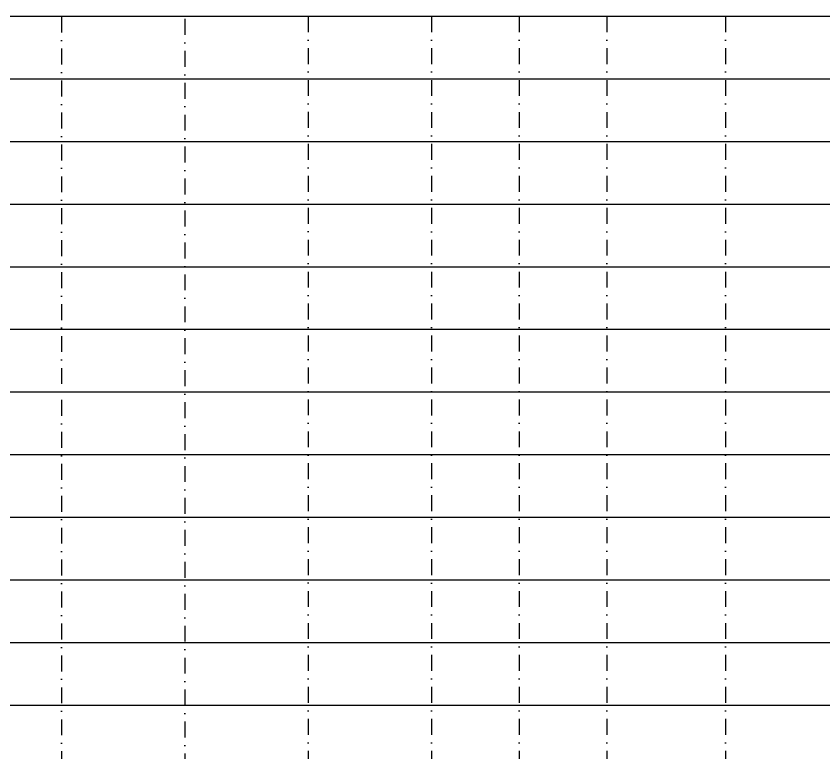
# Model space of a CAD drawing. Header units: metres. Extents: x -121 to 9872, y 3505 to 10721.
# Drawn here: x 1329 to 1974, y 7289 to 7877 of the extents above; entities that cross this region are included whole.
import ezdxf

# ---------------------------------------------------------------- set-up
doc = ezdxf.new("R2010")
doc.units = ezdxf.units.M
doc.linetypes.add('DASHDOT', pattern=[25.4, 12.7, -6.35, 0, -6.35])
doc.layers.add('GRID', color=253, linetype='Continuous')

msp = doc.modelspace()

# ---------------------------------------------------------------- linework, layer by layer
at = {"layer": 'GRID', "linetype": 'DASHDOT'}
for p, q in [((1364.902, 7876.571), (1364.902, 5509.803)), ((1463.402, 7874.798), (1463.402, 5508.03)), ((1561.902, 7876.995), (1561.902, 5510.227)), ((1660.402, 7876.973), (1660.402, 5510.205)), ((1730.404, 7876.973), (1730.404, 5510.205)), ((1800.404, 7876.973), (1800.404, 5510.205)), ((1895.104, 7876.973), (1895.104, 5512.833))]:
    msp.add_line(p, q, dxfattribs=at)
at = {"layer": 'GRID'}
for points in [[(-30.298, 5560.205), (-30.298, 7876.973), (7827.812, 7876.973), (7827.812, 5560.205), (-30.298, 5560.205)], [(19.759, 7876.973), (7827.812, 7876.973)], [(19.759, 7876.973), (7827.812, 7876.973)], [(-30.298, 7826.973), (7827.812, 7826.973)], [(-30.298, 7776.973), (7827.812, 7776.973)], [(-30.298, 7726.973), (7827.812, 7726.973)], [(-30.298, 7676.973), (7827.812, 7676.973)], [(243.891, 7626.973), (7827.812, 7626.973)], [(-30.298, 7576.973), (7827.812, 7576.973)], [(-30.298, 7526.973), (7827.812, 7526.973)], [(-30.298, 7476.973), (7827.812, 7476.973)], [(-30.298, 7426.973), (7827.812, 7426.973)], [(-30.298, 7376.973), (7827.812, 7376.973)], [(-30.298, 7326.973), (7827.812, 7326.973)]]:
    msp.add_lwpolyline(points, dxfattribs=at)

doc.saveas('drawing.dxf')
